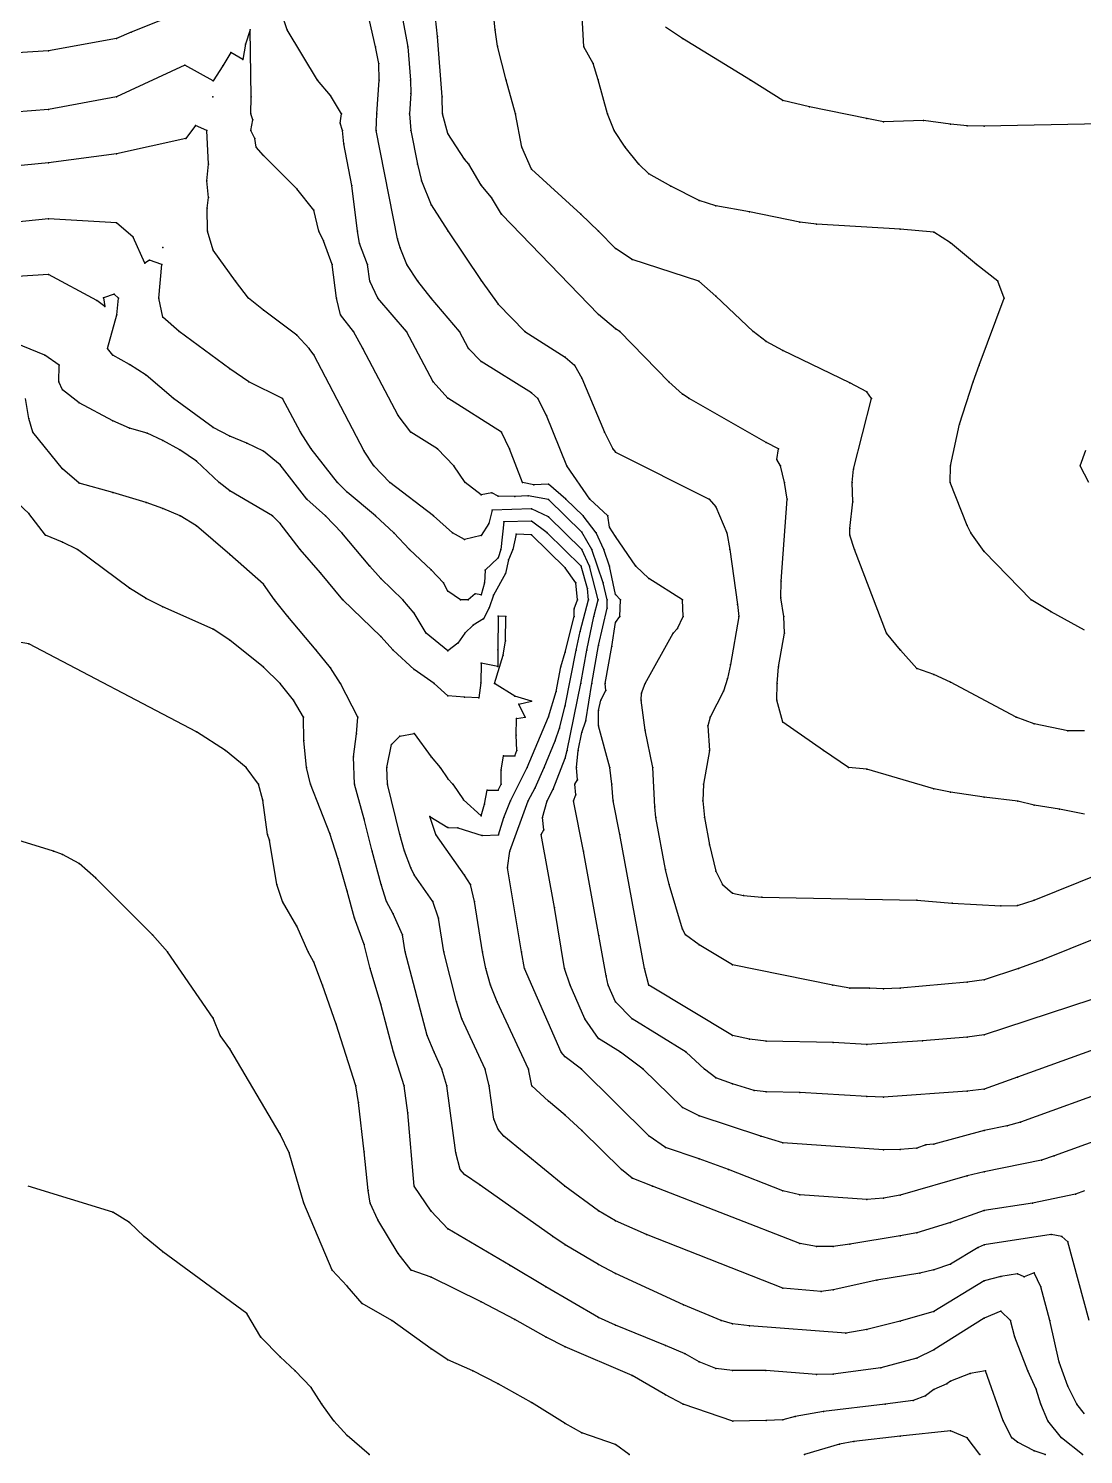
# Model space of a CAD drawing. Extents: x 4990 to 7010, y 3990 to 6010.
# Drawn here: x 6000 to 6629, y 3990 to 4841 of the extents above; entities that cross this region are included whole.
import ezdxf

# ---------------------------------------------------------------- set-up
doc = ezdxf.new("R2010")
doc.units = 0
doc.header["$MEASUREMENT"] = 0

msp = doc.modelspace()

# ---------------------------------------------------------------- linework, layer by layer
at = {"color": 7}
for points in [[(6630, 4481.774, 185), (6610, 4492.699, 185), (6598.066, 4500, 185), (6570, 4528.699, 185), (6562.149, 4540, 185), (6560, 4544.309, 185), (6549.811, 4570, 185), (6550.016, 4580, 185), (6555.29, 4604.71, 185), (6563.538, 4630, 185), (6567.052, 4640, 185), (6581.935, 4680, 185), (6578.244, 4690, 185), (6565.541, 4700, 185), (6550, 4713.038, 185), (6540, 4719.365, 185), (6520, 4721.042, 185), (6470, 4724.116, 185), (6460, 4725.256, 185), (6430, 4731.466, 185), (6410, 4735.067, 185), (6400, 4738.23, 185), (6383.139, 4746.861, 185), (6370, 4754.226, 185), (6364.085, 4760, 185), (6355.927, 4770, 185), (6349.306, 4780, 185), (6345.218, 4790, 185), (6339.754, 4810.246, 185), (6336.729, 4820, 185), (6331.117, 4830, 185), (6329.091, 4870, 185)], [(6630, 4421.727, 175), (6620, 4421.886, 175), (6600, 4425.875, 175), (6589.127, 4430, 175), (6550, 4450.877, 175), (6540, 4455.375, 175), (6530, 4458.96, 175), (6520.094, 4470, 175), (6511.823, 4480, 175), (6492.754, 4530, 175), (6490, 4538.616, 175), (6490, 4542.604, 175), (6491.657, 4558.343, 175), (6491.231, 4570, 175), (6492.146, 4577.854, 175), (6502.902, 4620, 175), (6500, 4624.094, 175), (6490, 4629.386, 175), (6450, 4648.743, 175), (6440, 4654.128, 175), (6432.265, 4660, 175), (6410, 4681.1, 175), (6399.817, 4690, 175), (6360, 4703.123, 175), (6350, 4709.586, 175), (6339.938, 4720, 175), (6329.417, 4730, 175), (6300, 4756.872, 175), (6294.229, 4770, 175), (6290.429, 4790, 175), (6284.802, 4810, 175), (6279.758, 4830.242, 175), (6278.262, 4840, 175), (6276.255, 4860, 175)], [(6093.129, 4851.374, 135), (6060.977, 4838.64, 135), (6052.381, 4834.819, 135), (6011.633, 4827.498, 135), (5970.884, 4824.951, 135)], [(6660.464, 4270, 135), (6570, 4240.352, 135), (6560, 4239.103, 135), (6533.219, 4236.781, 135), (6500, 4234.619, 135), (6480, 4235.893, 135), (6440, 4236.693, 135), (6430, 4237.877, 135), (6420, 4240.076, 135), (6369.999, 4270.001, 135), (6367.414, 4280, 135), (6352.602, 4360, 135), (6348.638, 4380, 135), (6347.987, 4390, 135), (6346.703, 4400, 135), (6340, 4424.696, 135), (6340, 4433.882, 135), (6341.381, 4440, 135), (6344.239, 4445.761, 135), (6343.876, 4450, 135), (6347.944, 4472.056, 135), (6350, 4486.367, 135), (6352.584, 4490, 135), (6352.998, 4500, 135), (6350, 4503.085, 135), (6346.461, 4520, 135), (6343.11, 4530, 135), (6338.45, 4540, 135), (6330.741, 4550, 135), (6320.483, 4560, 135), (6310, 4568.965, 135), (6301.401, 4568.599, 135), (6294.663, 4570, 135), (6286.815, 4590, 135), (6281.966, 4600, 135), (6250, 4620.299, 135), (6241.22, 4630, 135), (6225.259, 4660, 135), (6208.296, 4680, 135), (6203.497, 4690, 135), (6202.089, 4700, 135), (6197.385, 4712.615, 135), (6196.166, 4720, 135), (6192.777, 4747.223, 135), (6188.038, 4771.962, 135), (6187.161, 4780, 135), (6185.669, 4784.331, 135), (6186.513, 4790, 135), (6180, 4800.869, 135), (6172.182, 4810, 135), (6154.058, 4840, 135), (6150.745, 4850, 135)], [(6654.826, 4305.174, 145), (6604.829, 4285.171, 145), (6590.558, 4280, 145), (6570, 4273.264, 145), (6560, 4271.752, 145), (6520, 4268.272, 145), (6510, 4267.771, 145), (6501.707, 4268.293, 145), (6490, 4268.264, 145), (6479.722, 4270, 145), (6420, 4282.198, 145), (6400, 4294.109, 145), (6391.955, 4300, 145), (6390, 4303.458, 145), (6382.15, 4330, 145), (6380, 4339.104, 145), (6374.214, 4370, 145), (6373.547, 4376.453, 145), (6372.42, 4400, 145), (6367.779, 4422.221, 145), (6365.482, 4440, 145), (6365.662, 4444.338, 145), (6367.801, 4450, 145), (6384.491, 4480, 145), (6387.124, 4482.876, 145), (6390.438, 4490, 145), (6389.967, 4500, 145), (6370, 4512.614, 145), (6362.172, 4520, 145), (6350, 4537.749, 145), (6346.596, 4543.404, 145), (6345.436, 4550, 145), (6334.822, 4560, 145), (6320.987, 4580, 145), (6308.937, 4610, 145), (6303.659, 4620, 145), (6300, 4623.409, 145), (6270, 4642.201, 145), (6262.306, 4650, 145), (6256.887, 4660, 145), (6240, 4679.911, 145), (6232.115, 4690, 145), (6225.455, 4700, 145), (6221.478, 4710, 145), (6220, 4715.388, 145), (6207.324, 4780, 145), (6207.721, 4790, 145), (6209.13, 4810, 145), (6208.762, 4820, 145), (6206.833, 4830, 145), (6202.344, 4850, 145)], [(6222.358, 4850, 155), (6226.169, 4830, 155), (6227.709, 4810, 155), (6227.889, 4802.111, 155), (6227.092, 4790, 155), (6228.029, 4780, 155), (6231.976, 4760, 155), (6234.333, 4750, 155), (6240, 4735.559, 155), (6250, 4720.163, 155), (6270, 4690.431, 155), (6280, 4676.422, 155), (6296.017, 4660, 155), (6320, 4644.833, 155), (6325.663, 4640, 155), (6330, 4632.15, 155), (6343.515, 4600, 155), (6348.449, 4590, 155), (6350, 4588.115, 155), (6406.063, 4560, 155), (6410, 4555.507, 155), (6416.441, 4540, 155), (6418.253, 4530, 155), (6422.87, 4497.13, 155), (6423.635, 4490, 155), (6418.679, 4461.321, 155), (6416.954, 4453.046, 155), (6414.621, 4445.379, 155), (6406.479, 4430, 155), (6405.268, 4424.732, 155), (6406.126, 4410, 155), (6402.645, 4390, 155), (6402.269, 4380, 155), (6403.246, 4370, 155), (6406.185, 4353.815, 155), (6410, 4338.076, 155), (6414.011, 4330, 155), (6420, 4324.929, 155), (6426.373, 4323.627, 155), (6437.484, 4322.516, 155), (6530, 4320.844, 155), (6551.042, 4318.958, 155), (6580, 4317.327, 155), (6590, 4317.651, 155), (6600, 4320.782, 155), (6640, 4336.768, 155)], [(6630, 4372.105, 165), (6614.994, 4375.006, 165), (6600, 4377.423, 165), (6590.147, 4379.853, 165), (6570, 4382.233, 165), (6550, 4385.259, 165), (6540, 4387.103, 165), (6500, 4398.965, 165), (6489.104, 4400, 165), (6474.229, 4410, 165), (6450, 4427.056, 165), (6446.343, 4440, 165), (6446.624, 4450, 165), (6447.337, 4460, 165), (6450.916, 4480, 165), (6450.455, 4490, 165), (6448.848, 4501.152, 165), (6448.914, 4511.086, 165), (6452.626, 4560, 165), (6450.938, 4570, 165), (6448.579, 4580, 165), (6446.377, 4583.623, 165), (6447.33, 4590, 165), (6440, 4593.752, 165), (6393.97, 4620, 165), (6390, 4622.715, 165), (6381.997, 4630, 165), (6352.659, 4660, 165), (6350, 4661.56, 165), (6340, 4670.19, 165), (6282.085, 4730, 165), (6276.096, 4740, 165), (6270, 4747.474, 165), (6262.458, 4760, 165), (6260, 4762.87, 165), (6250, 4778.266, 165), (6246.866, 4790, 165), (6246.607, 4800, 165), (6243.881, 4836.119, 165), (6242.727, 4847.273, 165)], [(6640, 4783.906, 195), (6570, 4782.646, 195), (6560, 4782.851, 195), (6550, 4783.735, 195), (6533.966, 4786.034, 195), (6510, 4785.269, 195), (6500, 4787.124, 195), (6465.886, 4794.114, 195), (6450, 4797.978, 195), (6430.722, 4810, 195), (6390, 4834.867, 195), (6380, 4841.699, 195)], [(6660, 4240.449, 125), (6590, 4215.112, 125), (6570, 4208.07, 125), (6560, 4206.723, 125), (6510, 4203.256, 125), (6500, 4203.543, 125), (6460, 4206.071, 125), (6440, 4206.439, 125), (6432.868, 4207.132, 125), (6420, 4211.095, 125), (6410, 4214.831, 125), (6403.255, 4220, 125), (6392.18, 4230, 125), (6360, 4250.006, 125), (6350.089, 4260, 125), (6345.712, 4270, 125), (6344.456, 4275.544, 125), (6340.233, 4299.767, 125), (6330.947, 4350, 125), (6325.045, 4380, 125), (6326.395, 4383.605, 125), (6325.743, 4390, 125), (6327.393, 4392.607, 125), (6326.795, 4400, 125), (6327.813, 4410, 125), (6330, 4420.715, 125), (6332.309, 4427.691, 125), (6335.978, 4450, 125), (6340, 4472.661, 125), (6345.099, 4494.901, 125), (6345.154, 4500, 125), (6342.645, 4510, 125), (6336.049, 4530, 125), (6330, 4540.358, 125), (6310, 4559.876, 125), (6297.988, 4562.012, 125), (6290, 4561.647, 125), (6280, 4561.878, 125), (6276.292, 4563.708, 125), (6270, 4562.669, 125), (6260.294, 4570, 125), (6253.606, 4580, 125), (6243.833, 4590, 125), (6227.874, 4600, 125), (6220.284, 4610, 125), (6199.381, 4650, 125), (6193.631, 4660, 125), (6185.953, 4670, 125), (6183.536, 4680, 125), (6181.037, 4700, 125), (6175.848, 4714.152, 125), (6173.001, 4720, 125), (6170, 4732.512, 125), (6160, 4745.231, 125), (6140, 4765.027, 125), (6135.558, 4770, 125), (6134.846, 4775.154, 125), (6132.38, 4780, 125), (6133.558, 4786.442, 125), (6132.486, 4790, 125), (6132.604, 4800, 125), (6131.969, 4840, 125), (6129.174, 4831.437, 125), (6127.775, 4822.448, 125), (6120.436, 4826.453, 125), (6115.695, 4818.669, 125), (6109.955, 4809.725, 125), (6093.129, 4818.902, 125), (6052.381, 4800.12, 125), (6011.633, 4792.479, 125), (5970.884, 4789.296, 125)], [(6109.806, 4800.131, 115), (6109.806, 4800.131, 115)], [(6650, 4209.396, 115), (6591.705, 4188.295, 115), (6583.833, 4186.167, 115), (6570, 4183.346, 115), (6540, 4175.08, 115), (6535.235, 4174.765, 115), (6530, 4172.865, 115), (6520, 4172.032, 115), (6510, 4171.824, 115), (6450, 4175.874, 115), (6436.8, 4180, 115), (6400, 4192.107, 115), (6390, 4197.034, 115), (6366.5, 4220, 115), (6353.144, 4230, 115), (6340, 4238.171, 115), (6331.707, 4250, 115), (6322.963, 4270, 115), (6319.561, 4280, 115), (6313.596, 4316.404, 115), (6305.621, 4360, 115), (6307.333, 4362.667, 115), (6306.574, 4370, 115), (6309.229, 4380, 115), (6312.968, 4387.032, 115), (6320, 4405.498, 115), (6321.181, 4410, 115), (6329.345, 4450, 115), (6332.925, 4470, 115), (6337.182, 4490, 115), (6339.82, 4500, 115), (6334.625, 4520, 115), (6330, 4529.943, 115), (6310, 4549.57, 115), (6300, 4554.311, 115), (6276.489, 4553.511, 115), (6274.44, 4545.56, 115), (6270, 4538.393, 115), (6260, 4536.03, 115), (6252.836, 4540, 115), (6241.524, 4550, 115), (6215.49, 4570, 115), (6205.849, 4580, 115), (6200, 4588.754, 115), (6170, 4646.062, 115), (6167.226, 4650, 115), (6160, 4657.867, 115), (6140, 4672.851, 115), (6131.147, 4680, 115), (6123.243, 4690, 115), (6110, 4708.524, 115), (6106.606, 4720, 115), (6106.348, 4733.652, 115), (6107.162, 4740, 115), (6106.115, 4750, 115), (6107.231, 4760, 115), (6106.269, 4780, 115), (6099.432, 4782.89, 115), (6093.686, 4775.232, 115), (6052.381, 4766.057, 115), (6011.633, 4760.645, 115), (5974.705, 4757.143, 115)], [(6640, 4178.342, 105), (6611.848, 4168.152, 105), (6604.304, 4165.696, 105), (6570, 4158.7, 105), (6560, 4156.302, 105), (6520, 4144.729, 105), (6510, 4143.012, 105), (6500, 4142.051, 105), (6460, 4144.996, 105), (6450, 4147.384, 105), (6417.531, 4160, 105), (6400, 4166.458, 105), (6380, 4173.14, 105), (6370.203, 4180, 105), (6329.743, 4220, 105), (6320, 4227.21, 105), (6317.702, 4230, 105), (6295.717, 4280, 105), (6293.909, 4290, 105), (6285.612, 4340, 105), (6287.114, 4350, 105), (6298.047, 4380, 105), (6302.142, 4387.858, 105), (6307.609, 4400, 105), (6314.146, 4415.854, 105), (6316.583, 4423.417, 105), (6320, 4436.708, 105), (6326.52, 4470, 105), (6328.956, 4481.044, 105), (6333.998, 4500, 105), (6333.275, 4506.725, 105), (6329.521, 4520, 105), (6309.244, 4540, 105), (6300, 4546.824, 105), (6283.511, 4546.489, 105), (6281.585, 4530, 105), (6280, 4525.022, 105), (6272.338, 4517.662, 105), (6271.983, 4510, 105), (6270, 4503.005, 105), (6266.398, 4503.602, 105), (6262.107, 4500, 105), (6257.635, 4500, 105), (6250, 4505.071, 105), (6247.517, 4510, 105), (6240, 4517.778, 105), (6227.053, 4530, 105), (6217.864, 4540, 105), (6206.796, 4550, 105), (6190, 4564.226, 105), (6184.079, 4570, 105), (6168.466, 4590, 105), (6162.063, 4600, 105), (6151.413, 4620, 105), (6131.23, 4630, 105), (6120, 4637.717, 105), (6089.681, 4660, 105), (6080, 4668.715, 105), (6077.538, 4680, 105), (6079.282, 4700, 105), (6072.047, 4702.586, 105), (6069.097, 4700.745, 105), (6062.25, 4716.395, 105), (6052.381, 4724.99, 105), (6011.633, 4727.219, 105), (5970.884, 4723.08, 105)], [(6080, 4710.132, 105), (6080, 4710.132, 105)], [(6630, 4147.289, 95), (6624.648, 4145.352, 95), (6598.94, 4140, 95), (6570, 4135.5, 95), (6550, 4128.401, 95), (6530, 4122.327, 95), (6520, 4120.463, 95), (6490, 4115.487, 95), (6480, 4114.188, 95), (6470, 4114.118, 95), (6460, 4115.903, 95), (6372.249, 4150, 95), (6360, 4154.844, 95), (6353.677, 4160, 95), (6330, 4183.41, 95), (6320, 4192.487, 95), (6310, 4200.874, 95), (6300.223, 4210, 95), (6298.088, 4220, 95), (6279.524, 4260, 95), (6275.452, 4270, 95), (6272.765, 4280, 95), (6270.7, 4290, 95), (6265.853, 4320, 95), (6263.526, 4330, 95), (6260, 4335.759, 95), (6242.885, 4360, 95), (6239.364, 4370.636, 95), (6250, 4364.042, 95), (6256.084, 4363.916, 95), (6270.593, 4359.407, 95), (6280.195, 4359.805, 95), (6283.468, 4370, 95), (6287.373, 4380, 95), (6297.431, 4400, 95), (6310, 4430.234, 95), (6314.732, 4445.268, 95), (6317.533, 4460, 95), (6320, 4468.717, 95), (6325.353, 4490, 95), (6325.335, 4494.665, 95), (6327.367, 4500, 95), (6326.34, 4510, 95), (6320, 4518.985, 95), (6300, 4538.683, 95), (6290.829, 4539.171, 95), (6288.787, 4530, 95), (6286.155, 4523.845, 95), (6284.427, 4515.573, 95), (6277.256, 4502.744, 95), (6274.733, 4495.267, 95), (6271.374, 4488.626, 95), (6265.107, 4484.893, 95), (6260.201, 4480, 95), (6255.963, 4474.037, 95), (6250, 4469.505, 95), (6237.155, 4480, 95), (6230, 4492.077, 95), (6223.21, 4500, 95), (6210, 4512.721, 95), (6203.474, 4520, 95), (6186.775, 4540, 95), (6177.047, 4550, 95), (6165.934, 4560, 95), (6150, 4580.412, 95), (6140, 4588.641, 95), (6130, 4593.485, 95), (6120, 4597.695, 95), (6110, 4602.729, 95), (6086.26, 4620, 95), (6070, 4634.026, 95), (6060, 4640.468, 95), (6050, 4645.908, 95), (6046.833, 4650, 95), (6052.42, 4670, 95), (6053.468, 4680, 95), (6050.82, 4682.436, 95), (6044.51, 4680.151, 95), (6045.391, 4675.081, 95), (6040.576, 4678.473, 95), (6011.633, 4694.111, 95), (5970.884, 4691.564, 95)], [(6632.828, 4070, 85), (6620, 4116.96, 85), (6616.41, 4120, 85), (6610, 4121.292, 85), (6570, 4115.073, 85), (6566.54, 4113.46, 85), (6550, 4103.625, 85), (6540, 4100.085, 85), (6531.772, 4098.228, 85), (6506.08, 4093.921, 85), (6480, 4088.157, 85), (6472.721, 4087.279, 85), (6450, 4089.267, 85), (6368.642, 4121.358, 85), (6350, 4129.502, 85), (6340, 4135.419, 85), (6319.763, 4150, 85), (6283.441, 4180, 85), (6280, 4183.939, 85), (6277.41, 4190, 85), (6274.767, 4210, 85), (6272.254, 4220, 85), (6258.431, 4250, 85), (6255.266, 4260, 85), (6247.606, 4290, 85), (6244.375, 4310, 85), (6241.143, 4320, 85), (6230, 4335.877, 85), (6227.856, 4340, 85), (6224.149, 4350, 85), (6221.438, 4360, 85), (6214.075, 4390, 85), (6213.686, 4400, 85), (6216.463, 4413.537, 85), (6221.407, 4418.593, 85), (6230, 4420.212, 85), (6240, 4406.237, 85), (6245.374, 4400, 85), (6250, 4393.052, 85), (6253.052, 4390, 85), (6259.41, 4380.59, 85), (6270, 4371.145, 85), (6271.899, 4378.101, 85), (6273.567, 4386.433, 85), (6280, 4386.433, 85), (6281.78, 4390, 85), (6281.754, 4398.246, 85), (6283.159, 4406.841, 85), (6290, 4406.961, 85), (6291.225, 4410, 85), (6290.878, 4419.122, 85), (6290.93, 4429.07, 85), (6296.23, 4430, 85), (6292.306, 4437.694, 85), (6300, 4439.544, 85), (6290, 4442.5, 85), (6277.946, 4450, 85), (6283.053, 4466.947, 85), (6284.483, 4475.517, 85), (6284.604, 4490, 85), (6280, 4490.198, 85), (6279.81, 4470.19, 85), (6279.771, 4460.229, 85), (6270, 4462.102, 85), (6269.632, 4450.368, 85), (6268.492, 4441.508, 85), (6260, 4441.975, 85), (6250, 4442.622, 85), (6241.955, 4450, 85), (6230, 4458.309, 85), (6217.425, 4470, 85), (6210, 4477.981, 85), (6187.374, 4500, 85), (6173.994, 4516.006, 85), (6161.866, 4530, 85), (6150, 4545.517, 85), (6145.396, 4550, 85), (6120, 4564.998, 85), (6113.631, 4570, 85), (6100, 4582.698, 85), (6090, 4589.5, 85), (6080, 4594.937, 85), (6070.635, 4599.365, 85), (6060, 4602.325, 85), (6050, 4606.788, 85), (6030, 4617.512, 85), (6020, 4625.238, 85), (6017.813, 4630, 85), (6018.148, 4640, 85), (6009.428, 4645.98, 85), (5970.884, 4661.639, 85)], [(6630, 4014.31, 75), (6625.351, 4020, 75), (6620, 4030.801, 75), (6614.922, 4045.078, 75), (6609.358, 4070, 75), (6603.874, 4090, 75), (6600, 4098.299, 75), (6594.001, 4095.998, 75), (6590, 4097.755, 75), (6580, 4096.201, 75), (6570, 4093.528, 75), (6540, 4075.24, 75), (6520, 4069.511, 75), (6500, 4064.497, 75), (6487.633, 4062.367, 75), (6430, 4066.671, 75), (6420, 4067.91, 75), (6413.047, 4070, 75), (6390.649, 4079.351, 75), (6350, 4097.898, 75), (6340, 4103.332, 75), (6320, 4115.12, 75), (6312.604, 4120, 75), (6269.241, 4150.759, 75), (6260, 4157.129, 75), (6257.387, 4160, 75), (6254.697, 4170, 75), (6249.411, 4210, 75), (6246.42, 4220, 75), (6241.779, 4230, 75), (6237.767, 4240, 75), (6224.55, 4290, 75), (6222.897, 4300, 75), (6217.415, 4312.585, 75), (6213.516, 4320, 75), (6210.307, 4330, 75), (6204.822, 4350, 75), (6200, 4369.115, 75), (6194.375, 4390, 75), (6193.789, 4406.211, 75), (6195.54, 4420, 75), (6196.286, 4430, 75), (6185.991, 4450, 75), (6180, 4459.364, 75), (6171.499, 4470, 75), (6154.542, 4490, 75), (6146.48, 4500, 75), (6140, 4509.401, 75), (6120, 4526.943, 75), (6100, 4544.066, 75), (6090.264, 4550, 75), (6080, 4554.535, 75), (6070, 4558, 75), (6050, 4563.914, 75), (6030, 4569.481, 75), (6020, 4578.115, 75), (6002.401, 4600, 75), (6000, 4608.212, 75), (5997.999, 4620, 75)], [(6632.595, 4570, 195), (6627.396, 4580, 195), (6630.681, 4589.319, 195)], [(6628.735, 3990, 65), (6616.236, 4000, 65), (6608.06, 4010, 65), (6603.897, 4020, 65), (6601.085, 4028.914, 65), (6596.112, 4040, 65), (6588.315, 4060, 65), (6585.839, 4070, 65), (6580, 4075.454, 65), (6570, 4071.318, 65), (6540, 4052.505, 65), (6530, 4047.544, 65), (6508.381, 4041.619, 65), (6480, 4037.956, 65), (6470, 4037.809, 65), (6439.812, 4040.188, 65), (6419.81, 4040.19, 65), (6410, 4041.399, 65), (6400, 4045.194, 65), (6391.561, 4050, 65), (6380, 4055.058, 65), (6350, 4067.116, 65), (6340, 4071.719, 65), (6308.496, 4090, 65), (6287.222, 4102.778, 65), (6250, 4124.663, 65), (6240, 4135.204, 65), (6229.869, 4150, 65), (6226.167, 4193.833, 65), (6224.054, 4210, 65), (6217.62, 4230, 65), (6210, 4258.764, 65), (6203.728, 4280, 65), (6200, 4294.304, 65), (6194.274, 4310, 65), (6190, 4326.052, 65), (6184.308, 4345.692, 65), (6179.54, 4360.46, 65), (6168.001, 4390, 65), (6165.768, 4400, 65), (6164.07, 4415.93, 65), (6163.901, 4430, 65), (6157.918, 4440, 65), (6150, 4450.038, 65), (6140, 4459.799, 65), (6120, 4475.903, 65), (6110, 4482.431, 65), (6080, 4495.701, 65), (6070, 4500.743, 65), (6060, 4506.928, 65), (6028.977, 4530, 65), (6020, 4534.382, 65), (6010, 4538.489, 65), (6000, 4551.431, 65), (5990, 4560.916, 65)], [(6606.525, 3990, 55), (6600, 3992.209, 55), (6590, 3997.422, 55), (6586.677, 4000, 55), (6581.5, 4010, 55), (6570.866, 4040, 55), (6561.705, 4038.296, 55), (6550, 4033.839, 55), (6547.853, 4032.147, 55), (6540, 4028.759, 55), (6535.012, 4024.988, 55), (6527.756, 4022.244, 55), (6510.921, 4020, 55), (6474.303, 4015.698, 55), (6457.337, 4012.663, 55), (6450, 4010.77, 55), (6440, 4010.263, 55), (6420.028, 4009.972, 55), (6390.544, 4020, 55), (6380, 4025.682, 55), (6360, 4037.053, 55), (6320, 4054.288, 55), (6308.698, 4060, 55), (6290, 4070.618, 55), (6270, 4081.041, 55), (6240, 4095.859, 55), (6228.062, 4100, 55), (6220.464, 4110, 55), (6208.327, 4130, 55), (6203.717, 4140, 55), (6202.443, 4147.557, 55), (6200, 4170.682, 55), (6196.621, 4200, 55), (6195.068, 4210, 55), (6183.324, 4246.676, 55), (6175.269, 4270, 55), (6170, 4283.745, 55), (6166.582, 4290, 55), (6160, 4305.31, 55), (6151.446, 4320, 55), (6147.917, 4330, 55), (6143.53, 4356.47, 55), (6142.403, 4360, 55), (6139.526, 4380.474, 55), (6137.1, 4390, 55), (6129.749, 4400, 55), (6117.424, 4410, 55), (6100, 4421.109, 55), (6000, 4473.701, 55), (5940, 4483.742, 55)], [(6358.243, 3990, 45), (6350, 3995.889, 45), (6330, 4002.964, 45), (6320, 4008.508, 45), (6300, 4021.101, 45), (6280, 4032.129, 45), (6264.846, 4040, 45), (6250, 4046.555, 45), (6240, 4053.091, 45), (6216.681, 4070, 45), (6198.995, 4080, 45), (6190, 4090.462, 45), (6180.905, 4100, 45), (6164.063, 4140, 45), (6155.234, 4170, 45), (6150, 4181.11, 45), (6120, 4232.004, 45), (6114.234, 4240, 45), (6110, 4250.372, 45), (6082.637, 4290, 45), (6073.745, 4300, 45), (6040, 4333.869, 45), (6030, 4342.537, 45), (6020, 4347.925, 45), (6014.623, 4350, 45), (5970, 4363.632, 45)], [(6203.001, 3990, 35), (6190, 4001.385, 35), (6181.923, 4010, 35), (6174.774, 4020, 35), (6168.373, 4030, 35), (6158.966, 4040, 35), (6150, 4048.18, 35), (6138.454, 4060, 35), (6130, 4074.168, 35), (6080, 4111.011, 35), (6068.774, 4120, 35), (6060, 4128.501, 35), (6050, 4134.531, 35), (5999.556, 4150, 35)], [(6567.457, 3990, 45), (6560, 3999.964, 45), (6550, 4004.171, 45), (6520, 4000.954, 45), (6492.242, 3997.758, 45), (6483.828, 3996.172, 45), (6462.885, 3990, 45)]]:
    msp.add_polyline3d(points, dxfattribs=at)
at = {"color": 254}
for p in [(6052.381, 4834.819, 135), (6060.977, 4838.64, 135), (6131.969, 4840, 125), (6154.058, 4840, 135), (6243.881, 4836.119, 165), (6278.262, 4840, 175), (6390, 4834.867, 195), (6011.633, 4827.498, 135), (6120.436, 4826.453, 125), (6129.174, 4831.437, 125), (6206.833, 4830, 145), (6226.169, 4830, 155), (6279.758, 4830.242, 175), (6331.117, 4830, 185), (6093.129, 4818.902, 125), (6115.695, 4818.669, 125), (6127.775, 4822.448, 125), (6208.762, 4820, 145), (6336.729, 4820, 185), (6109.955, 4809.725, 125), (6172.182, 4810, 135), (6209.13, 4810, 145), (6227.709, 4810, 155), (6284.802, 4810, 175), (6339.754, 4810.246, 185), (6430.722, 4810, 195), (6052.381, 4800.12, 125), (6109.806, 4800.131, 115), (6109.806, 4800.131, 115), (6132.604, 4800, 125), (6180, 4800.869, 135), (6227.889, 4802.111, 155), (6246.607, 4800, 165), (6011.633, 4792.479, 125), (6450, 4797.978, 195), (6465.886, 4794.114, 195), (6099.432, 4782.89, 115), (6132.486, 4790, 125), (6133.558, 4786.442, 125), (6185.669, 4784.331, 135), (6186.513, 4790, 135), (6207.721, 4790, 145), (6227.092, 4790, 155), (6246.866, 4790, 165), (6290.429, 4790, 175), (6345.218, 4790, 185), (6500, 4787.124, 195), (6510, 4785.269, 195), (6533.966, 4786.034, 195), (6550, 4783.735, 195), (6560, 4782.851, 195), (6570, 4782.646, 195), (6093.686, 4775.232, 115), (6106.269, 4780, 115), (6132.38, 4780, 125), (6134.846, 4775.154, 125), (6187.161, 4780, 135), (6207.324, 4780, 145), (6228.029, 4780, 155), (6250, 4778.266, 165), (6349.306, 4780, 185), (6052.381, 4766.057, 115), (6135.558, 4770, 125), (6140, 4765.027, 125), (6188.038, 4771.962, 135), (6294.229, 4770, 175), (6355.927, 4770, 185), (6011.633, 4760.645, 115), (6107.231, 4760, 115), (6231.976, 4760, 155), (6260, 4762.87, 165), (6262.458, 4760, 165), (6300, 4756.872, 175), (6364.085, 4760, 185), (6106.115, 4750, 115), (6234.333, 4750, 155), (6370, 4754.226, 185), (6107.162, 4740, 115), (6160, 4745.231, 125), (6192.777, 4747.223, 135), (6270, 4747.474, 165), (6276.096, 4740, 165), (6383.139, 4746.861, 185), (6106.348, 4733.652, 115), (6170, 4732.512, 125), (6240, 4735.559, 155), (6400, 4738.23, 185), (6410, 4735.067, 185), (6430, 4731.466, 185), (6011.633, 4727.219, 105), (6052.381, 4724.99, 105), (6282.085, 4730, 165), (6329.417, 4730, 175), (6460, 4725.256, 185), (6470, 4724.116, 185), (6062.25, 4716.395, 105), (6106.606, 4720, 115), (6173.001, 4720, 125), (6175.848, 4714.152, 125), (6196.166, 4720, 135), (6220, 4715.388, 145), (6250, 4720.163, 155), (6339.938, 4720, 175), (6520, 4721.042, 185), (6540, 4719.365, 185), (6080, 4710.132, 105), (6080, 4710.132, 105), (6110, 4708.524, 115), (6197.385, 4712.615, 135), (6221.478, 4710, 145), (6350, 4709.586, 175), (6550, 4713.038, 185), (6069.097, 4700.745, 105), (6072.047, 4702.586, 105), (6079.282, 4700, 105), (6181.037, 4700, 125), (6202.089, 4700, 135), (6225.455, 4700, 145), (6360, 4703.123, 175), (6565.541, 4700, 185), (6011.633, 4694.111, 95), (6123.243, 4690, 115), (6203.497, 4690, 135), (6232.115, 4690, 145), (6270, 4690.431, 155), (6399.817, 4690, 175), (6578.244, 4690, 185), (6044.51, 4680.151, 95), (6050.82, 4682.436, 95), (6053.468, 4680, 95), (6077.538, 4680, 105), (6131.147, 4680, 115), (6183.536, 4680, 125), (6208.296, 4680, 135), (6240, 4679.911, 145), (6410, 4681.1, 175), (6581.935, 4680, 185), (6040.576, 4678.473, 95), (6045.391, 4675.081, 95), (6140, 4672.851, 115), (6280, 4676.422, 155), (6052.42, 4670, 95), (6080, 4668.715, 105), (6185.953, 4670, 125), (6340, 4670.19, 165), (6089.681, 4660, 105), (6160, 4657.867, 115), (6193.631, 4660, 125), (6225.259, 4660, 135), (6256.887, 4660, 145), (6296.017, 4660, 155), (6350, 4661.56, 165), (6352.659, 4660, 165), (6432.265, 4660, 175), (6009.428, 4645.98, 85), (6046.833, 4650, 95), (6050, 4645.908, 95), (6167.226, 4650, 115), (6170, 4646.062, 115), (6199.381, 4650, 125), (6262.306, 4650, 145), (6440, 4654.128, 175), (6450, 4648.743, 175), (6018.148, 4640, 85), (6060, 4640.468, 95), (6120, 4637.717, 105), (6270, 4642.201, 145), (6320, 4644.833, 155), (6325.663, 4640, 155), (6567.052, 4640, 185), (6017.813, 4630, 85), (6070, 4634.026, 95), (6131.23, 4630, 105), (6241.22, 4630, 135), (6330, 4632.15, 155), (6381.997, 4630, 165), (6490, 4629.386, 175), (6563.538, 4630, 185), (6020, 4625.238, 85), (6250, 4620.299, 135), (6300, 4623.409, 145), (6390, 4622.715, 165), (6500, 4624.094, 175), (6030, 4617.512, 85), (6086.26, 4620, 95), (6151.413, 4620, 105), (6303.659, 4620, 145), (6393.97, 4620, 165), (6502.902, 4620, 175), (6000, 4608.212, 75), (6050, 4606.788, 85), (6220.284, 4610, 125), (6308.937, 4610, 145), (6555.29, 4604.71, 185), (6002.401, 4600, 75), (6060, 4602.325, 85), (6070.635, 4599.365, 85), (6080, 4594.937, 85), (6110, 4602.729, 95), (6120, 4597.695, 95), (6162.063, 4600, 105), (6227.874, 4600, 125), (6281.966, 4600, 135), (6343.515, 4600, 155), (6090, 4589.5, 85), (6130, 4593.485, 95), (6140, 4588.641, 95), (6168.466, 4590, 105), (6200, 4588.754, 115), (6243.833, 4590, 125), (6286.815, 4590, 135), (6348.449, 4590, 155), (6350, 4588.115, 155), (6440, 4593.752, 165), (6447.33, 4590, 165), (6020, 4578.115, 75), (6100, 4582.698, 85), (6150, 4580.412, 95), (6205.849, 4580, 115), (6253.606, 4580, 125), (6320.987, 4580, 145), (6446.377, 4583.623, 165), (6448.579, 4580, 165), (6492.146, 4577.854, 175), (6550.016, 4580, 185), (6627.396, 4580, 195), (6030, 4569.481, 75), (6113.631, 4570, 85), (6184.079, 4570, 105), (6215.49, 4570, 115), (6260.294, 4570, 125), (6294.663, 4570, 135), (6450.938, 4570, 165), (6491.231, 4570, 175), (6549.811, 4570, 185), (6050, 4563.914, 75), (6120, 4564.998, 85), (6190, 4564.226, 105), (6270, 4562.669, 125), (6276.292, 4563.708, 125), (6280, 4561.878, 125), (6290, 4561.647, 125), (6297.988, 4562.012, 125), (6301.401, 4568.599, 135), (6310, 4568.965, 135), (6070, 4558, 75), (6080, 4554.535, 75), (6165.934, 4560, 95), (6276.489, 4553.511, 115), (6300, 4554.311, 115), (6310, 4559.876, 125), (6320.483, 4560, 135), (6334.822, 4560, 145), (6406.063, 4560, 155), (6410, 4555.507, 155), (6452.626, 4560, 165), (6491.657, 4558.343, 175), (6000, 4551.431, 65), (6090.264, 4550, 75), (6100, 4544.066, 75), (6145.396, 4550, 85), (6150, 4545.517, 85), (6177.047, 4550, 95), (6206.796, 4550, 105), (6241.524, 4550, 115), (6274.44, 4545.56, 115), (6283.511, 4546.489, 105), (6300, 4546.824, 105), (6310, 4549.57, 115), (6330.741, 4550, 135), (6345.436, 4550, 145), (6560, 4544.309, 185), (6010, 4538.489, 65), (6186.775, 4540, 95), (6217.864, 4540, 105), (6252.836, 4540, 115), (6260, 4536.03, 115), (6270, 4538.393, 115), (6290.829, 4539.171, 95), (6300, 4538.683, 95), (6309.244, 4540, 105), (6330, 4540.358, 125), (6338.45, 4540, 135), (6346.596, 4543.404, 145), (6350, 4537.749, 145), (6416.441, 4540, 155), (6490, 4542.604, 175), (6490, 4538.616, 175), (6562.149, 4540, 185), (6020, 4534.382, 65), (6028.977, 4530, 65), (6120, 4526.943, 75), (6161.866, 4530, 85), (6227.053, 4530, 105), (6281.585, 4530, 105), (6288.787, 4530, 95), (6330, 4529.943, 115), (6336.049, 4530, 125), (6343.11, 4530, 135), (6418.253, 4530, 155), (6492.754, 4530, 175), (6570, 4528.699, 185), (6203.474, 4520, 95), (6280, 4525.022, 105), (6286.155, 4523.845, 95), (6320, 4518.985, 95), (6329.521, 4520, 105), (6334.625, 4520, 115), (6346.461, 4520, 135), (6362.172, 4520, 145), (6173.994, 4516.006, 85), (6210, 4512.721, 95), (6240, 4517.778, 105), (6247.517, 4510, 105), (6271.983, 4510, 105), (6272.338, 4517.662, 105), (6284.427, 4515.573, 95), (6326.34, 4510, 95), (6342.645, 4510, 125), (6370, 4512.614, 145), (6448.914, 4511.086, 165), (6060, 4506.928, 65), (6140, 4509.401, 75), (6250, 4505.071, 105), (6266.398, 4503.602, 105), (6270, 4503.005, 105), (6277.256, 4502.744, 95), (6333.275, 4506.725, 105), (6350, 4503.085, 135), (6448.848, 4501.152, 165), (6070, 4500.743, 65), (6080, 4495.701, 65), (6146.48, 4500, 75), (6187.374, 4500, 85), (6223.21, 4500, 95), (6257.635, 4500, 105), (6262.107, 4500, 105), (6274.733, 4495.267, 95), (6325.335, 4494.665, 95), (6327.367, 4500, 95), (6333.998, 4500, 105), (6339.82, 4500, 115), (6345.099, 4494.901, 125), (6345.154, 4500, 125), (6352.998, 4500, 135), (6389.967, 4500, 145), (6422.87, 4497.13, 155), (6598.066, 4500, 185), (6610, 4492.699, 185), (6154.542, 4490, 75), (6230, 4492.077, 95), (6265.107, 4484.893, 95), (6271.374, 4488.626, 95), (6280, 4490.198, 85), (6284.604, 4490, 85), (6325.353, 4490, 95), (6337.182, 4490, 115), (6350, 4486.367, 135), (6352.584, 4490, 135), (6390.438, 4490, 145), (6423.635, 4490, 155), (6450.455, 4490, 165), (6110, 4482.431, 65), (6120, 4475.903, 65), (6210, 4477.981, 85), (6237.155, 4480, 95), (6260.201, 4480, 95), (6284.483, 4475.517, 85), (6328.956, 4481.044, 105), (6384.491, 4480, 145), (6387.124, 4482.876, 145), (6450.916, 4480, 165), (6511.823, 4480, 175), (6000, 4473.701, 55), (6171.499, 4470, 75), (6217.425, 4470, 85), (6250, 4469.505, 95), (6255.963, 4474.037, 95), (6279.81, 4470.19, 85), (6320, 4468.717, 95), (6326.52, 4470, 105), (6332.925, 4470, 115), (6340, 4472.661, 125), (6347.944, 4472.056, 135), (6520.094, 4470, 175), (6140, 4459.799, 65), (6180, 4459.364, 75), (6270, 4462.102, 85), (6279.771, 4460.229, 85), (6283.053, 4466.947, 85), (6317.533, 4460, 95), (6418.679, 4461.321, 155), (6447.337, 4460, 165), (6530, 4458.96, 175), (6150, 4450.038, 65), (6185.991, 4450, 75), (6230, 4458.309, 85), (6241.955, 4450, 85), (6269.632, 4450.368, 85), (6277.946, 4450, 85), (6329.345, 4450, 115), (6335.978, 4450, 125), (6343.876, 4450, 135), (6367.801, 4450, 145), (6416.954, 4453.046, 155), (6446.624, 4450, 165), (6540, 4455.375, 175), (6550, 4450.877, 175), (6250, 4442.622, 85), (6260, 4441.975, 85), (6268.492, 4441.508, 85), (6290, 4442.5, 85), (6314.732, 4445.268, 95), (6344.239, 4445.761, 135), (6365.662, 4444.338, 145), (6414.621, 4445.379, 155), (6157.918, 4440, 65), (6292.306, 4437.694, 85), (6300, 4439.544, 85), (6320, 4436.708, 105), (6340, 4433.882, 135), (6341.381, 4440, 135), (6365.482, 4440, 145), (6446.343, 4440, 165), (6163.901, 4430, 65), (6196.286, 4430, 75), (6290.93, 4429.07, 85), (6296.23, 4430, 85), (6310, 4430.234, 95), (6332.309, 4427.691, 125), (6340, 4424.696, 135), (6405.268, 4424.732, 155), (6406.479, 4430, 155), (6450, 4427.056, 165), (6589.127, 4430, 175), (6600, 4425.875, 175), (6100, 4421.109, 55), (6164.07, 4415.93, 65), (6195.54, 4420, 75), (6221.407, 4418.593, 85), (6230, 4420.212, 85), (6290.878, 4419.122, 85), (6316.583, 4423.417, 105), (6330, 4420.715, 125), (6367.779, 4422.221, 145), (6620, 4421.886, 175), (6117.424, 4410, 55), (6216.463, 4413.537, 85), (6291.225, 4410, 85), (6314.146, 4415.854, 105), (6321.181, 4410, 115), (6327.813, 4410, 125), (6406.126, 4410, 155), (6474.229, 4410, 165), (6129.749, 4400, 55), (6165.768, 4400, 65), (6193.789, 4406.211, 75), (6213.686, 4400, 85), (6240, 4406.237, 85), (6245.374, 4400, 85), (6283.159, 4406.841, 85), (6290, 4406.961, 85), (6297.431, 4400, 95), (6307.609, 4400, 105), (6320, 4405.498, 115), (6326.795, 4400, 125), (6346.703, 4400, 135), (6372.42, 4400, 145), (6489.104, 4400, 165), (6500, 4398.965, 165), (6250, 4393.052, 85), (6281.754, 4398.246, 85), (6327.393, 4392.607, 125), (6137.1, 4390, 55), (6168.001, 4390, 65), (6194.375, 4390, 75), (6214.075, 4390, 85), (6253.052, 4390, 85), (6273.567, 4386.433, 85), (6280, 4386.433, 85), (6281.78, 4390, 85), (6302.142, 4387.858, 105), (6312.968, 4387.032, 115), (6325.743, 4390, 125), (6326.395, 4383.605, 125), (6347.987, 4390, 135), (6402.645, 4390, 155), (6540, 4387.103, 165), (6550, 4385.259, 165), (6570, 4382.233, 165), (6139.526, 4380.474, 55), (6259.41, 4380.59, 85), (6271.899, 4378.101, 85), (6287.373, 4380, 95), (6298.047, 4380, 105), (6309.229, 4380, 115), (6325.045, 4380, 125), (6348.638, 4380, 135), (6373.547, 4376.453, 145), (6402.269, 4380, 155), (6590.147, 4379.853, 165), (6600, 4377.423, 165), (6614.994, 4375.006, 165), (6200, 4369.115, 75), (6239.364, 4370.636, 95), (6270, 4371.145, 85), (6283.468, 4370, 95), (6306.574, 4370, 115), (6374.214, 4370, 145), (6403.246, 4370, 155), (6142.403, 4360, 55), (6143.53, 4356.47, 55), (6179.54, 4360.46, 65), (6221.438, 4360, 85), (6242.885, 4360, 95), (6250, 4364.042, 95), (6256.084, 4363.916, 95), (6270.593, 4359.407, 95), (6280.195, 4359.805, 95), (6305.621, 4360, 115), (6307.333, 4362.667, 115), (6352.602, 4360, 135), (6014.623, 4350, 45), (6020, 4347.925, 45), (6204.822, 4350, 75), (6224.149, 4350, 85), (6287.114, 4350, 105), (6330.947, 4350, 125), (6406.185, 4353.815, 155), (6030, 4342.537, 45), (6184.308, 4345.692, 65), (6227.856, 4340, 85), (6285.612, 4340, 105), (6040, 4333.869, 45), (6230, 4335.877, 85), (6260, 4335.759, 95), (6380, 4339.104, 145), (6410, 4338.076, 155), (6147.917, 4330, 55), (6190, 4326.052, 65), (6210.307, 4330, 75), (6263.526, 4330, 95), (6382.15, 4330, 145), (6414.011, 4330, 155), (6420, 4324.929, 155), (6426.373, 4323.627, 155), (6437.484, 4322.516, 155), (6151.446, 4320, 55), (6213.516, 4320, 75), (6241.143, 4320, 85), (6265.853, 4320, 95), (6313.596, 4316.404, 115), (6530, 4320.844, 155), (6551.042, 4318.958, 155), (6580, 4317.327, 155), (6590, 4317.651, 155), (6600, 4320.782, 155), (6160, 4305.31, 55), (6194.274, 4310, 65), (6217.415, 4312.585, 75), (6244.375, 4310, 85), (6073.745, 4300, 45), (6222.897, 4300, 75), (6340.233, 4299.767, 125), (6390, 4303.458, 145), (6391.955, 4300, 145), (6082.637, 4290, 45), (6166.582, 4290, 55), (6200, 4294.304, 65), (6224.55, 4290, 75), (6247.606, 4290, 85), (6270.7, 4290, 95), (6293.909, 4290, 105), (6400, 4294.109, 145), (6170, 4283.745, 55), (6203.728, 4280, 65), (6272.765, 4280, 95), (6295.717, 4280, 105), (6319.561, 4280, 115), (6367.414, 4280, 135), (6420, 4282.198, 145), (6590.558, 4280, 145), (6604.829, 4285.171, 145), (6344.456, 4275.544, 125), (6560, 4271.752, 145), (6570, 4273.264, 145), (6175.269, 4270, 55), (6275.452, 4270, 95), (6322.963, 4270, 115), (6345.712, 4270, 125), (6369.999, 4270.001, 135), (6479.722, 4270, 145), (6490, 4268.264, 145), (6501.707, 4268.293, 145), (6510, 4267.771, 145), (6520, 4268.272, 145), (6210, 4258.764, 65), (6255.266, 4260, 85), (6279.524, 4260, 95), (6350.089, 4260, 125), (6110, 4250.372, 45), (6183.324, 4246.676, 55), (6258.431, 4250, 85), (6331.707, 4250, 115), (6360, 4250.006, 125), (6114.234, 4240, 45), (6237.767, 4240, 75), (6340, 4238.171, 115), (6420, 4240.076, 135), (6430, 4237.877, 135), (6560, 4239.103, 135), (6570, 4240.352, 135), (6120, 4232.004, 45), (6217.62, 4230, 65), (6241.779, 4230, 75), (6317.702, 4230, 105), (6353.144, 4230, 115), (6392.18, 4230, 125), (6440, 4236.693, 135), (6480, 4235.893, 135), (6500, 4234.619, 135), (6533.219, 4236.781, 135), (6320, 4227.21, 105), (6246.42, 4220, 75), (6272.254, 4220, 85), (6298.088, 4220, 95), (6329.743, 4220, 105), (6366.5, 4220, 115), (6403.255, 4220, 125), (6410, 4214.831, 125), (6590, 4215.112, 125), (6195.068, 4210, 55), (6224.054, 4210, 65), (6249.411, 4210, 75), (6274.767, 4210, 85), (6300.223, 4210, 95), (6420, 4211.095, 125), (6432.868, 4207.132, 125), (6440, 4206.439, 125), (6460, 4206.071, 125), (6500, 4203.543, 125), (6510, 4203.256, 125), (6560, 4206.723, 125), (6570, 4208.07, 125), (6196.621, 4200, 55), (6310, 4200.874, 95), (6390, 4197.034, 115), (6226.167, 4193.833, 65), (6277.41, 4190, 85), (6320, 4192.487, 95), (6400, 4192.107, 115), (6591.705, 4188.295, 115), (6150, 4181.11, 45), (6280, 4183.939, 85), (6283.441, 4180, 85), (6330, 4183.41, 95), (6370.203, 4180, 105), (6436.8, 4180, 115), (6570, 4183.346, 115), (6583.833, 4186.167, 115), (6155.234, 4170, 45), (6200, 4170.682, 55), (6254.697, 4170, 75), (6380, 4173.14, 105), (6450, 4175.874, 115), (6510, 4171.824, 115), (6520, 4172.032, 115), (6530, 4172.865, 115), (6535.235, 4174.765, 115), (6540, 4175.08, 115), (6400, 4166.458, 105), (6604.304, 4165.696, 105), (6611.848, 4168.152, 105), (6257.387, 4160, 75), (6260, 4157.129, 75), (6353.677, 4160, 95), (6360, 4154.844, 95), (6417.531, 4160, 105), (6560, 4156.302, 105), (6570, 4158.7, 105), (6202.443, 4147.557, 55), (6229.869, 4150, 65), (6269.241, 4150.759, 75), (6319.763, 4150, 85), (6372.249, 4150, 95), (6450, 4147.384, 105), (6460, 4144.996, 105), (6520, 4144.729, 105), (6624.648, 4145.352, 95), (6164.063, 4140, 45), (6203.717, 4140, 55), (6240, 4135.204, 65), (6340, 4135.419, 85), (6500, 4142.051, 105), (6510, 4143.012, 105), (6570, 4135.5, 95), (6598.94, 4140, 95), (6050, 4134.531, 35), (6060, 4128.501, 35), (6208.327, 4130, 55), (6350, 4129.502, 85), (6550, 4128.401, 95), (6068.774, 4120, 35), (6250, 4124.663, 65), (6312.604, 4120, 75), (6368.642, 4121.358, 85), (6520, 4120.463, 95), (6530, 4122.327, 95), (6610, 4121.292, 85), (6616.41, 4120, 85), (6080, 4111.011, 35), (6220.464, 4110, 55), (6320, 4115.12, 75), (6460, 4115.903, 95), (6470, 4114.118, 95), (6480, 4114.188, 95), (6490, 4115.487, 95), (6566.54, 4113.46, 85), (6570, 4115.073, 85), (6620, 4116.96, 85), (6287.222, 4102.778, 65), (6340, 4103.332, 75), (6550, 4103.625, 85), (6180.905, 4100, 45), (6228.062, 4100, 55), (6240, 4095.859, 55), (6350, 4097.898, 75), (6506.08, 4093.921, 85), (6531.772, 4098.228, 85), (6540, 4100.085, 85), (6570, 4093.528, 75), (6580, 4096.201, 75), (6590, 4097.755, 75), (6594.001, 4095.998, 75), (6600, 4098.299, 75), (6190, 4090.462, 45), (6308.496, 4090, 65), (6450, 4089.267, 85), (6472.721, 4087.279, 85), (6480, 4088.157, 85), (6603.874, 4090, 75), (6198.995, 4080, 45), (6270, 4081.041, 55), (6390.649, 4079.351, 75), (6130, 4074.168, 35), (6216.681, 4070, 45), (6290, 4070.618, 55), (6340, 4071.719, 65), (6350, 4067.116, 65), (6413.047, 4070, 75), (6420, 4067.91, 75), (6520, 4069.511, 75), (6540, 4075.24, 75), (6570, 4071.318, 65), (6580, 4075.454, 65), (6585.839, 4070, 65), (6609.358, 4070, 75), (6138.454, 4060, 35), (6308.698, 4060, 55), (6430, 4066.671, 75), (6487.633, 4062.367, 75), (6500, 4064.497, 75), (6588.315, 4060, 65), (6240, 4053.091, 45), (6320, 4054.288, 55), (6380, 4055.058, 65), (6540, 4052.505, 65), (6150, 4048.18, 35), (6250, 4046.555, 45), (6391.561, 4050, 65), (6400, 4045.194, 65), (6508.381, 4041.619, 65), (6530, 4047.544, 65), (6614.922, 4045.078, 75), (6158.966, 4040, 35), (6264.846, 4040, 45), (6360, 4037.053, 55), (6410, 4041.399, 65), (6419.81, 4040.19, 65), (6439.812, 4040.188, 65), (6470, 4037.809, 65), (6480, 4037.956, 65), (6550, 4033.839, 55), (6561.705, 4038.296, 55), (6570.866, 4040, 55), (6596.112, 4040, 65), (6168.373, 4030, 35), (6280, 4032.129, 45), (6380, 4025.682, 55), (6535.012, 4024.988, 55), (6540, 4028.759, 55), (6547.853, 4032.147, 55), (6601.085, 4028.914, 65), (6620, 4030.801, 75), (6174.774, 4020, 35), (6300, 4021.101, 45), (6390.544, 4020, 55), (6510.921, 4020, 55), (6527.756, 4022.244, 55), (6603.897, 4020, 65), (6625.351, 4020, 75), (6181.923, 4010, 35), (6320, 4008.508, 45), (6420.028, 4009.972, 55), (6440, 4010.263, 55), (6450, 4010.77, 55), (6457.337, 4012.663, 55), (6474.303, 4015.698, 55), (6581.5, 4010, 55), (6608.06, 4010, 65), (6190, 4001.385, 35), (6330, 4002.964, 45), (6520, 4000.954, 45), (6550, 4004.171, 45), (6560, 3999.964, 45), (6586.677, 4000, 55), (6616.236, 4000, 65), (6350, 3995.889, 45), (6483.828, 3996.172, 45), (6492.242, 3997.758, 45), (6590, 3997.422, 55), (6600, 3992.209, 55), (6203.001, 3990, 35), (6358.243, 3990, 45), (6462.885, 3990, 45), (6567.457, 3990, 45), (6606.525, 3990, 55), (6628.735, 3990, 65)]:
    msp.add_point(p, dxfattribs=at)

doc.saveas('drawing.dxf')
